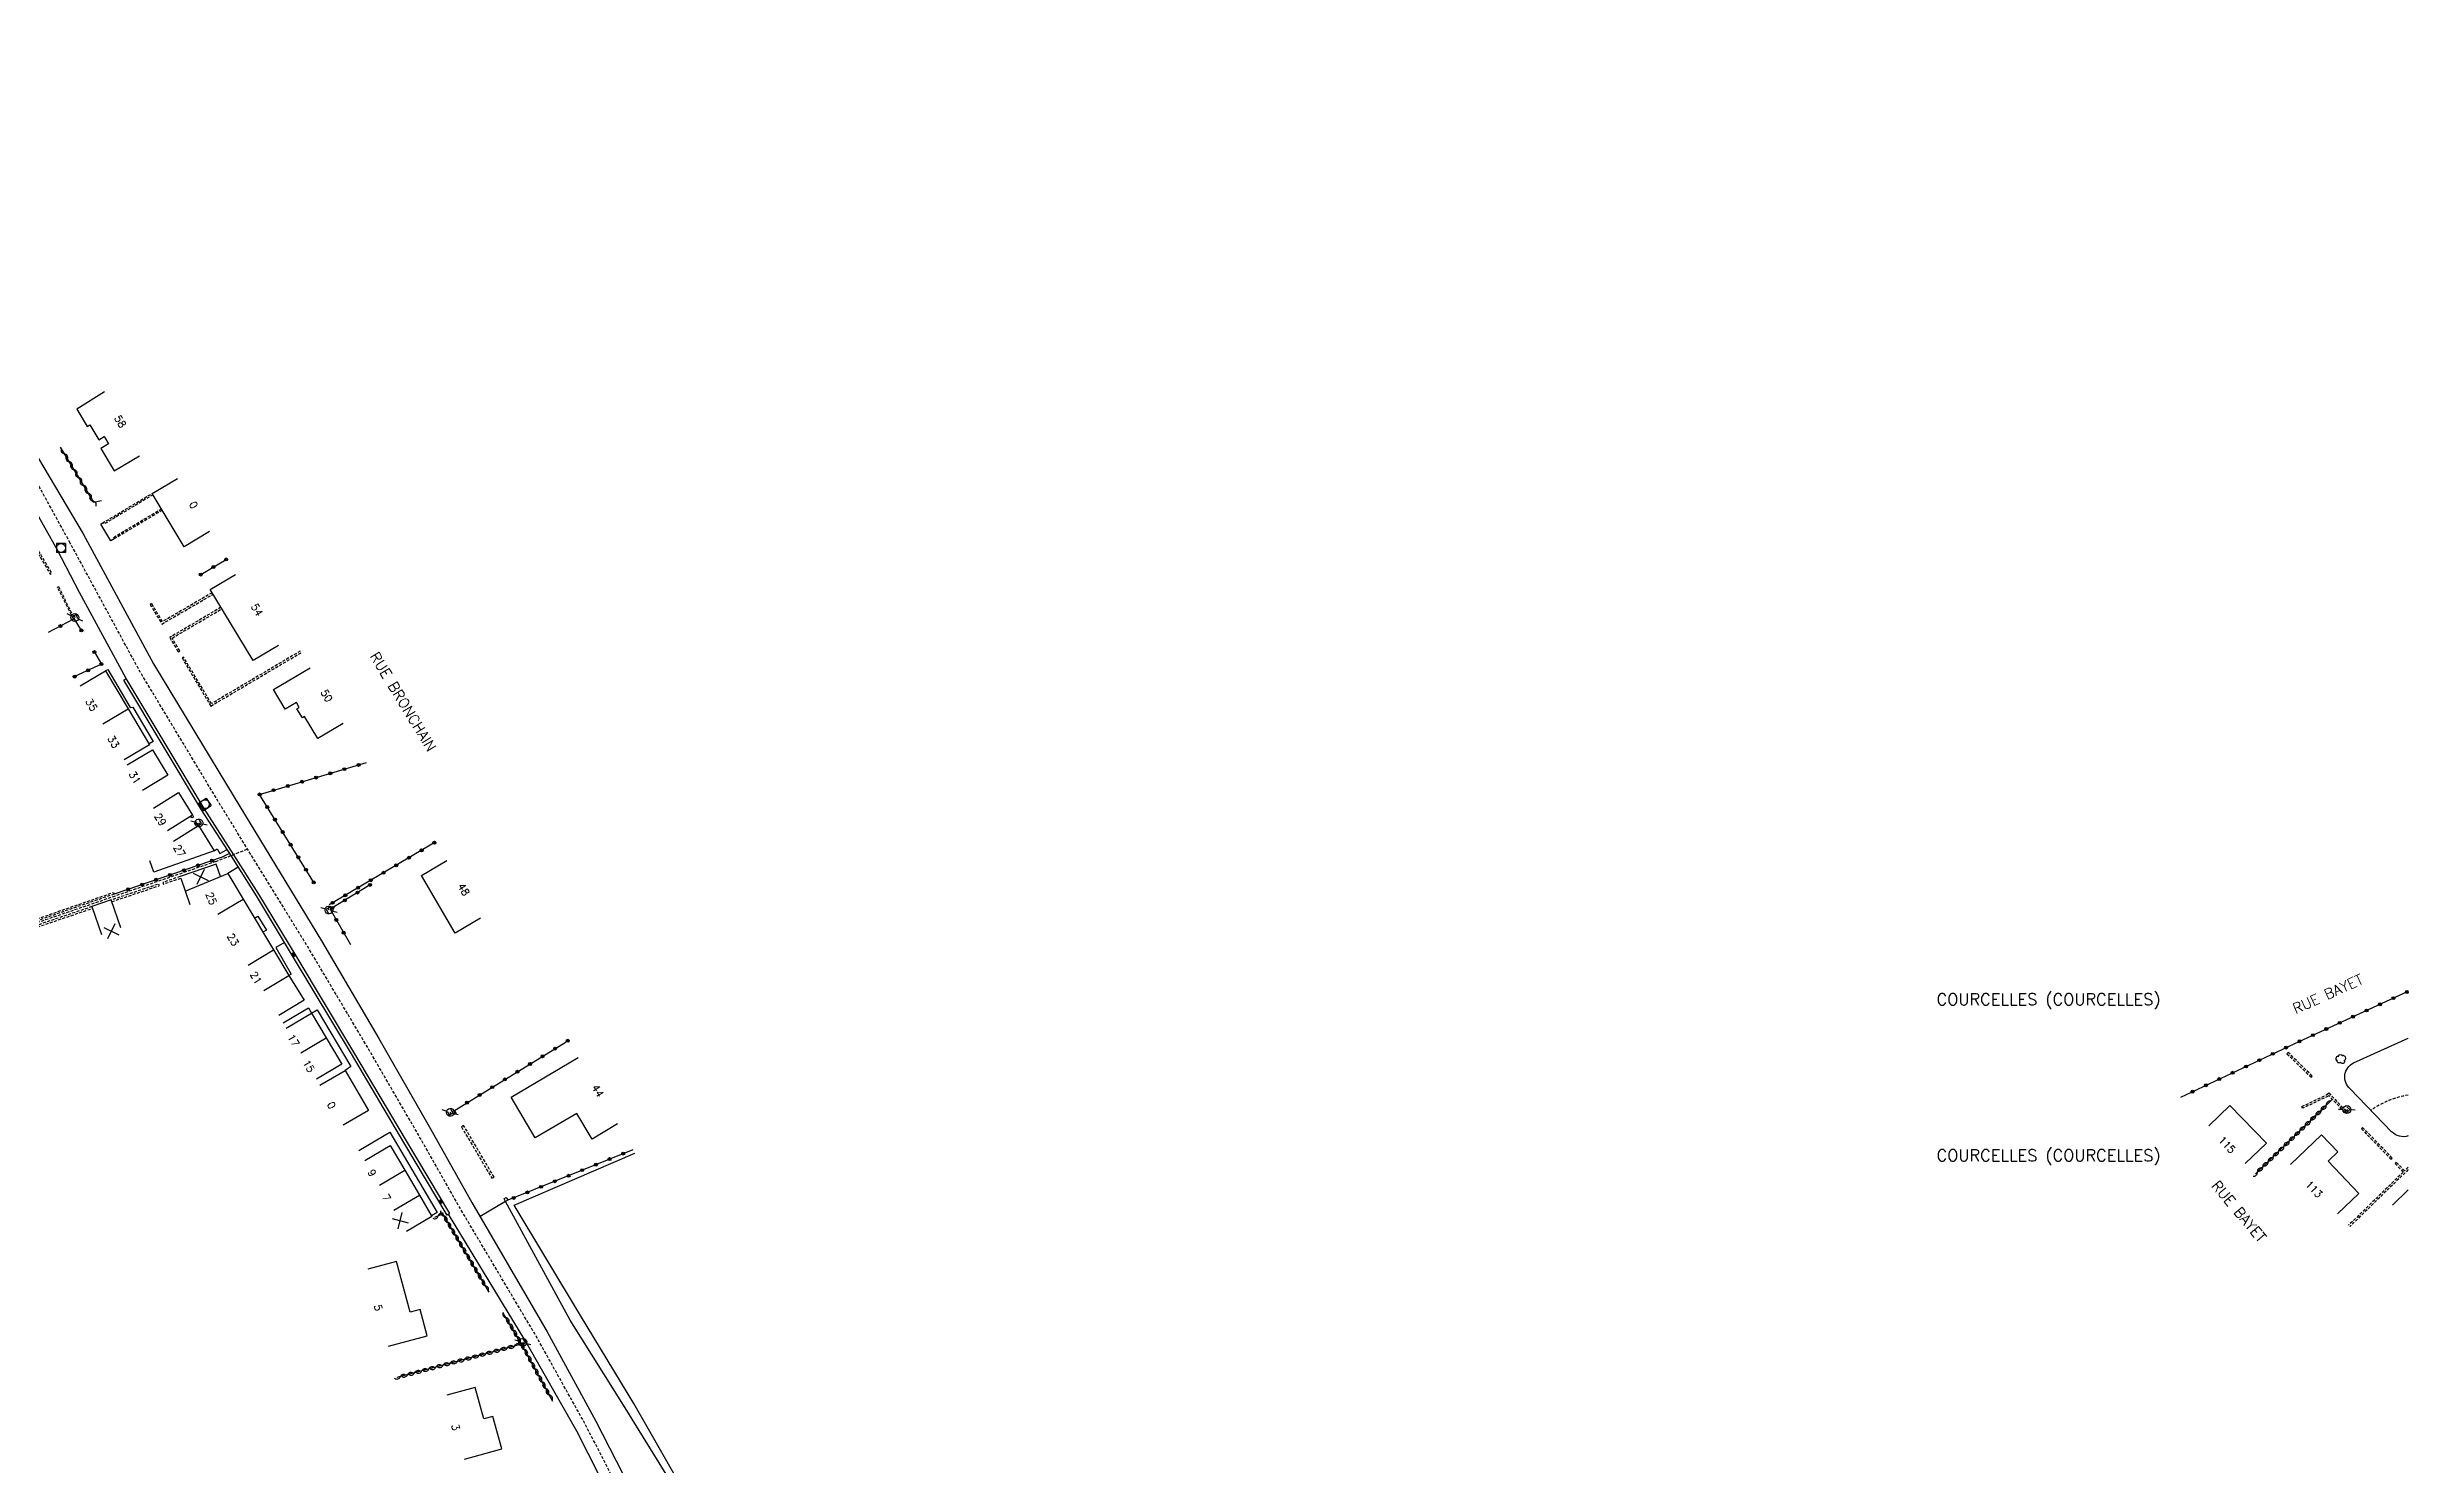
# Model space of a CAD drawing. Header units: millimetres. Extents: x 150000 to 151000, y 127999 to 129000.
# Drawn here: x 150600.4 to 151000.1, y 128183.8 to 128423.8 of the extents above; entities that cross this region are included whole.
import ezdxf
from ezdxf.enums import TextEntityAlignment as Align

# ---------------------------------------------------------------- set-up
doc = ezdxf.new("R2010")
doc.units = ezdxf.units.MM
doc.linetypes.add('DASHED', pattern=[0.75, 0.5, -0.25])
doc.layers.get('0').update_dxf_attribs({"linetype": 'CONTINUOUS'})
for name, color, linetype in [('W0001', 6, 'DASHED'), ('W0008', 7, 'CONTINUOUS'), ('W0100', 7, 'CONTINUOUS'), ('W0112', 1, 'DASHED'), ('W0300', 7, 'CONTINUOUS'), ('W0310', 3, 'CONTINUOUS'), ('W0322', 7, 'CONTINUOUS'), ('W0330', 7, 'CONTINUOUS'), ('W0334', 7, 'CONTINUOUS'), ('W0400', 7, 'CONTINUOUS'), ('W0420', 7, 'CONTINUOUS'), ('W0471', 7, 'CONTINUOUS'), ('W0980', 7, 'CONTINUOUS'), ('W0984', 7, 'CONTINUOUS'), ('W0989', 7, 'CONTINUOUS'), ('W0991', 7, 'CONTINUOUS'), ('W1102', 7, 'CONTINUOUS')]:
    doc.layers.add(name, color=color, linetype=linetype)
doc.styles.get("Standard").update_dxf_attribs({"font": 'romans.shx', "width": 0.85})

# ---------------------------------------------------------------- blocks, each defined once
blk = doc.blocks.new('t310o')
at = {"color": 0, "linetype": 'Continuous'}
for centre, start, end in [((-0.5, 0.38), 216.8699, 323.1304), ((0.5, -0.37), 36.8699, 143.1303)]:
    blk.add_arc(centre, 0.625, start, end, dxfattribs=at)
blk = doc.blocks.new('t991o')
at = {"color": 0, "linetype": 'Continuous'}
for p, q in [((-1, 1), (1, -1)), ((-1, -1), (1, 1))]:
    blk.add_line(p, q, dxfattribs=at)
blk = doc.blocks.new('t322o')
at = {"color": 0, "linetype": 'Continuous'}
for radius in [0.25, 0.15]:
    blk.add_circle((0, 0), radius, dxfattribs=at)
blk = doc.blocks.new('T420')
for p, q in [((0.75, 0.75), (-0.75, 0.75)), ((-0.75, 0.75), (-0.75, -0.75)), ((0.75, 0.75), (0.75, -0.75)), ((0.75, -0.75), (-0.75, -0.75))]:
    blk.add_line(p, q)
blk.add_ellipse((0, 0), major_axis=(-0.53, 0.53), ratio=1, start_param=3.926991, end_param=10.210176)
blk = doc.blocks.new('T471')
for p, q in [((-0.333334, 0.333334), (-0.333334, -0.333334)), ((-0.333334, 0.333334), (0.333334, 0.333334)), ((-0.333334, 0), (0, 0)), ((0.500001, 0.500001), (1.000002, 1.000002)), ((-0.500001, -0.500001), (-1.000002, -1.000002)), ((-0.333334, -0.333334), (0.333334, -0.333334))]:
    blk.add_line(p, q)
blk.add_ellipse((0, 0), major_axis=(0.471405, 0.471405), ratio=1, start_param=5.4977871438, end_param=11.780972451)
blk = doc.blocks.new('T300')
for p, q in [((-0.8, 0.51), (-0.86, 0.34)), ((-0.86, 0.34), (-0.86, 0.17)), ((-0.86, 0.17), (-0.74, 0.06)), ((-0.69, 0.63), (-0.8, 0.51)), ((-0.8, -0.06), (-0.74, 0.06)), ((-0.74, 0.06), (-0.69, 0.11)), ((-0.57, 0.69), (-0.69, 0.63)), ((-0.46, 0.69), (-0.57, 0.69)), ((-0.29, 0.63), (-0.46, 0.69)), ((-0.29, 0.63), (-0.17, 0.74)), ((-0.23, 0.57), (-0.29, 0.63)), ((-0.17, 0.74), (-0.06, 0.8)), ((-0.06, 0.8), (0.06, 0.8)), ((0.06, 0.8), (0.23, 0.74)), ((0.23, 0.74), (0.34, 0.63)), ((0.34, 0.63), (0.4, 0.51)), ((0.46, 0.46), (0.34, 0.46)), ((0.4, 0.51), (0.4, 0.46)), ((0.57, 0.4), (0.46, 0.46)), ((0.57, 0.4), (0.69, 0.29)), ((0.69, 0.29), (0.74, 0.17)), ((0.74, 0.06), (0.69, -0.17)), ((0.74, 0.17), (0.74, 0.06)), ((-0.8, -0.17), (-0.8, -0.06)), ((-0.8, -0.23), (-0.8, -0.17)), ((-0.74, -0.34), (-0.8, -0.23)), ((-0.69, -0.4), (-0.74, -0.34)), ((-0.51, -0.46), (-0.69, -0.4)), ((-0.4, -0.46), (-0.51, -0.46)), ((-0.4, -0.46), (-0.34, -0.46)), ((-0.34, -0.46), (-0.34, -0.4)), ((-0.34, -0.51), (-0.34, -0.46)), ((-0.29, -0.63), (-0.34, -0.51)), ((-0.17, -0.74), (-0.29, -0.63)), ((-0.06, -0.8), (-0.17, -0.74)), ((0.06, -0.8), (-0.06, -0.8)), ((0.17, -0.74), (0.06, -0.8)), ((0.23, -0.69), (0.17, -0.74)), ((0.29, -0.46), (0.23, -0.46)), ((0.29, -0.63), (0.23, -0.69)), ((0.46, -0.4), (0.29, -0.46)), ((0.34, -0.51), (0.29, -0.63)), ((0.34, -0.51), (0.34, -0.46)), ((0.57, -0.34), (0.46, -0.4)), ((0.63, -0.29), (0.57, -0.34)), ((0.69, -0.17), (0.63, -0.29))]:
    blk.add_line(p, q)
blk = doc.blocks.new('T400')
for p, q in [((-0.15, 0.3), (0.15, 0.3)), ((-0.15, -0.25), (-0.15, 0.3)), ((-0.15, 0.15), (0.15, 0.15)), ((-0.15, 0), (0.15, 0)), ((0.15, 0.3), (0.15, -0.25)), ((-0.15, -0.15), (0.15, -0.15)), ((-0.15, -0.25), (-0.15, -0.3)), ((-0.15, -0.3), (0.15, -0.3)), ((0.15, -0.3), (0.15, -0.25))]:
    blk.add_line(p, q)

msp = doc.modelspace()

# ---------------------------------------------------------------- linework, layer by layer
at = {"layer": 'W0001', "flags": 128}
for points in [[(150604.26, 128339.85), (150598.73, 128349.91), (150587.83, 128367.23), (150576.49, 128385.11)], [(150628.88, 128285.92), (150605.99, 128278.06), (150584.3, 128270.66), (150554.26, 128260.29), (150548.62, 128258.27), (150531.32, 128252.98)], [(150628.88, 128285.92), (150634.26, 128288.05)]]:
    msp.add_lwpolyline(points, dxfattribs=at)
for points in [[(150696.07, 128000), (150704.99, 128003.47), (150760.6, 128026.28, 0.319012), (150761.92, 128032.38), (150755.79, 128046.74), (150740.8, 128081.74), (150731.97, 128101.67), (150724.13, 128119.13), (150715.14, 128139.3), (150708.45, 128154.58), (150699.49, 128174.86), (150691.6, 128190.33), (150683.12, 128205.55), (150670.25, 128227.2), (150663.2, 128239.63), (150654.39, 128254.79), (150644.63, 128271.21), (150629.45, 128295.87), (150616.03, 128318.15), (150604.26, 128339.85)], [(151000, 128246.38, 0.114671), (150993.67, 128243.81, 1.246534)]]:
    msp.add_lwpolyline(points, format="xyb", dxfattribs=at)
at = {"layer": 'W0008', "flags": 128}
msp.add_lwpolyline([(150580.84, 128423.82), (150575.07, 128422.61, 0.134188), (150574.33, 128422.22, 0.075077), (150573.39, 128421.07, 0.086607), (150572.89, 128419.71, 0.104082), (150572.92, 128418.5), (150573.59, 128415.64), (150576.7, 128402.77), (150580.36, 128387.74, 0.01338), (150580.86, 128385.99, 0.01338), (150581.46, 128384.27, 0.019396), (150582.82, 128381.04, 0.038459), (150583.69, 128379.5), (150584.06, 128378.94), (150589.1, 128370.52), (150606.45, 128341.43)], format="xyb", dxfattribs=at)
msp.add_lwpolyline([(150602.05, 128338.79), (150596.41, 128348.81)], dxfattribs=at)
at = {"layer": 'W0008'}
for points in [[(150606.45, 128341.43), (150618.33, 128319.38), (150632.01, 128296.81), (150646.78, 128272.47), (150656.51, 128255.95), (150665.21, 128240.65), (150672.23, 128228.2), (150684.98, 128206.31), (150693.21, 128191.17), (150701.23, 128175.52)], [(150697.76, 128174.2), (150689.98, 128189.49), (150681.27, 128204.8), (150668.28, 128226.19), (150668.49, 128226.32), (150661.18, 128238.62), (150652.27, 128253.64), (150642.48, 128269.94), (150636.18, 128280.39), (150631.97, 128287.08), (150626.9, 128294.93), (150613.73, 128316.92), (150605.84, 128331.49), (150602.05, 128338.79)]]:
    msp.add_lwpolyline(points, dxfattribs=at)
msp.add_lwpolyline([(151000, 128239.46, -0.287832), (150997.18, 128240.18), (150990.15, 128247.45, -0.523078), (150990.7, 128251.84), (150999.97, 128256.03, -0.001948), (151000, 128256.04)], format="xyb", dxfattribs=at)
at = {"layer": 'W0100', "flags": 128}
for points in [[(150610.07, 128365.47), (150605.4, 128362.54), (150607.15, 128359.62), (150607.59, 128359.88), (150609.11, 128357.34), (150610, 128357.88), (150610.74, 128356.65), (150609.41, 128355.85), (150611.69, 128352.06), (150615.98, 128354.64)], [(150629.67, 128283.37), (150628.96, 128285.47), (150622.87, 128283.39)], [(150622.96, 128283.11), (150624.49, 128278.66)], [(150612.83, 128274.69), (150611.21, 128279.42), (150607.92, 128278.29), (150609.55, 128273.56)]]:
    msp.add_lwpolyline(points, dxfattribs=at)
at = {"layer": 'W0100'}
for points in [[(150627.82, 128341.81), (150623.53, 128339.24), (150618.15, 128348.25), (150622.44, 128350.81)], [(150639.49, 128322.53), (150635.21, 128319.95), (150627.97, 128331.97), (150632.25, 128334.55)], [(150605.94, 128315.66), (150610.23, 128318.22), (150614.06, 128311.8), (150617.69, 128305.7), (150613.39, 128303.15)], [(150650.47, 128309.29), (150646.17, 128306.74), (150643.93, 128310.5), (150643.57, 128310.28), (150642.64, 128311.8), (150643.03, 128312.03), (150642.54, 128312.85), (150640.62, 128311.71), (150638.64, 128315.04), (150644.86, 128318.73)], [(150613.9, 128302.31), (150618.2, 128304.86), (150620.77, 128300.54), (150616.47, 128297.98)], [(150618.33, 128294.96), (150622.58, 128297.59), (150624.95, 128293.76), (150620.7, 128291.13)], [(150621.74, 128289.39), (150625.99, 128292.02), (150628.61, 128287.76), (150618.41, 128284.14), (150617.74, 128286.02)], [(150673.71, 128276.34), (150669.4, 128273.82), (150663.7, 128283.56), (150668.01, 128286.08)], [(150623.71, 128280.93), (150630.94, 128283.89), (150633.52, 128279.58), (150638.69, 128270.98), (150641.28, 128266.65), (150643.85, 128262.43), (150639.57, 128259.83)], [(150640.82, 128257.7), (150645.12, 128260.26), (150647.59, 128256.09), (150650.25, 128251.62), (150645.95, 128249.07)], [(150696.9, 128241.49), (150692.6, 128238.93), (150690.02, 128243.27), (150682.98, 128239.11), (150678.9, 128246), (150690.21, 128252.73)], [(150646.5, 128248.05), (150650.82, 128250.56), (150654.77, 128243.78), (150650.45, 128241.26)], [(150972.41, 128234.78), (150975.99, 128238.26), (150969.8, 128244.63), (150966.22, 128241.15)], [(150654.12, 128235.28), (150658.42, 128237.82), (150660.89, 128233.64), (150663.35, 128229.43), (150665.47, 128225.84), (150661.16, 128223.3)], [(150988.04, 128226.27), (150991.65, 128229.72), (150986.41, 128235.2), (150988.06, 128236.78), (150985.31, 128239.66), (150980.05, 128234.62)], [(150997.33, 128227.72), (151000, 128230.35)], [(150658.14, 128203.84), (150664.68, 128205.6), (150663.48, 128210.07), (150661.77, 128209.61), (150659.47, 128218.21), (150654.64, 128216.92)], [(150670.98, 128184.73), (150677.3, 128186.48), (150675.78, 128191.97), (150674.28, 128191.55), (150672.81, 128196.87), (150667.99, 128195.54)]]:
    msp.add_lwpolyline(points, dxfattribs=at)
at = {"layer": 'W0112', "flags": 128}
for points in [[(150618.28, 128348.03), (150609.99, 128343.08), (150609.85, 128343.32), (150618.13, 128348.27), (150618.15, 128348.25)], [(150619.84, 128345.42), (150611.72, 128340.57), (150611.58, 128340.81), (150619.7, 128345.66)], [(150611.69, 128280.41), (150594.37, 128274.42), (150594.27, 128274.71), (150611.6, 128280.7), (150611.69, 128280.41)], [(150611.3, 128279.13), (150619.34, 128281.84), (150619.25, 128282.13), (150611.21, 128279.42)], [(150622.87, 128283.39), (150619.94, 128282.4), (150620.04, 128282.12), (150622.96, 128283.11)], [(150607.92, 128278.29), (150583.16, 128269.86), (150583.26, 128269.58), (150608.02, 128278)]]:
    msp.add_lwpolyline(points, dxfattribs=at)
msp.add_lwpolyline([(150598.07, 128339.92), (150597.81, 128339.77), (150600.88, 128334.61), (150601.14, 128334.77)], close=True, dxfattribs=at)
at = {"layer": 'W0112'}
for points in [[(150602.26, 128332.5), (150604.95, 128327.08), (150604.79, 128326.98), (150602.1, 128332.41)], [(150979.45, 128253.38), (150983.52, 128249.39), (150983.73, 128249.6), (150979.67, 128253.6)], [(150989.31, 128243.4), (150986.54, 128246.32), (150986.41, 128246.2), (150982.13, 128244.16), (150982, 128244.43), (150986.23, 128246.45), (150986.54, 128246.75), (150989.53, 128243.6)], [(150669.57, 128243.3), (150669.19, 128243.09), (150668.92, 128243.58), (150669.3, 128243.79)], [(150670.48, 128240.99), (150675.63, 128232.28), (150676, 128232.5), (150670.85, 128241.21)], [(150997.29, 128235.72), (150992.27, 128240.89), (150992.06, 128240.68), (150997.07, 128235.51)], [(150678.34, 128228.56), (150677.94, 128228.35), (150677.67, 128228.83), (150678.07, 128229.04)]]:
    msp.add_lwpolyline(points, close=True, dxfattribs=at)
for points in [[(150628.28, 128331.44), (150619.87, 128326.55), (150618.02, 128329.63), (150617.77, 128329.47), (150619.76, 128326.14), (150628.44, 128331.19)], [(150629.77, 128328.98), (150621.1, 128323.87), (150622.54, 128321.43), (150622.8, 128321.58), (150621.51, 128323.77), (150629.93, 128328.72)], [(150643.19, 128321.56), (150628.16, 128312.66), (150623.43, 128320.55), (150623.18, 128320.4), (150628.05, 128312.25), (150643.34, 128321.3)], [(150624.95, 128293.76), (150625.11, 128293.46), (150624.85, 128293.32), (150624.69, 128293.6)], [(150625.99, 128292.02), (150625.57, 128292.71), (150625.32, 128292.56), (150625.74, 128291.87)], [(151000, 128234.16), (150999.37, 128233.55), (150997.97, 128235), (150997.75, 128234.79), (150999.15, 128233.34), (150989.89, 128224.34)], [(151000, 128233.75), (150990.1, 128224.12)]]:
    msp.add_lwpolyline(points, dxfattribs=at)
at = {"layer": 'W0310', "flags": 128}
msp.add_lwpolyline([(150602.58, 128356.09), (150608.2, 128346.79), (150609.54, 128347.08)], dxfattribs=at)
at = {"layer": 'W0310'}
for points in [[(150987.16, 128245.66), (150974.11, 128233.02)], [(150675.16, 128213), (150667.31, 128226.25), (150665.92, 128225.66)], [(150685.95, 128194.5), (150680.65, 128204.21), (150677.56, 128209.47)], [(150680.65, 128204.21), (150659.56, 128198.54)]]:
    msp.add_lwpolyline(points, dxfattribs=at)
at = {"layer": 'W0322'}
for points in [[(150626.35, 128334.52), (150630.65, 128337.08)], [(150604.8, 128326.97), (150600.55, 128324.7)], [(150606.15, 128325.06), (150604.95, 128327.08)], [(150608.35, 128321.4), (150609.54, 128319.36), (150605, 128317.24)], [(150645.48, 128282.39), (150636.3, 128297.29), (150654.39, 128302.68)], [(150666.15, 128289.26), (150648.06, 128278.57)], [(150655.01, 128281.97), (150648.24, 128277.84), (150651.69, 128271.87)], [(150961.49, 128246.02), (150980.69, 128255.07), (151000, 128263.95)], [(150669.3, 128243.79), (150688.5, 128255.59)], [(150699.49, 128237.13), (150678.34, 128228.56)]]:
    msp.add_lwpolyline(points, dxfattribs=at)
at = {"layer": 'W0322', "flags": 128}
msp.add_lwpolyline([(150629.96, 128286.66), (150611.69, 128280.41)], dxfattribs=at)
at = {"layer": 'W0330'}
msp.add_lwpolyline([(150797.78, 128076.34), (150772.36, 128070.17), (150761.22, 128089.96), (150748.75, 128111.19), (150739.41, 128126.74), (150728.19, 128145.31), (150718.65, 128161.47), (150708.45, 128178.75), (150699.68, 128194.14), (150690.6, 128209.06), (150679.42, 128227.75), (150699.83, 128236.56)], dxfattribs=at)
at = {"layer": 'W0334'}
for points in [[(150611.72, 128340.57), (150611.15, 128340.25), (150609.46, 128343.06), (150609.85, 128343.32)], [(150610.23, 128318.22), (150610.62, 128318.46), (150614.43, 128312.01), (150614.83, 128312.08), (150618.29, 128306.23), (150617.62, 128305.83)], [(150668.28, 128226.19), (150668.06, 128226.06), (150660.75, 128238.36), (150651.84, 128253.38), (150642.05, 128269.68), (150635.76, 128280.13), (150631.55, 128286.81), (150626.47, 128294.66), (150613.31, 128316.66), (150613.31, 128316.66), (150613.73, 128316.92)], [(150628.61, 128287.76), (150629.14, 128288.06), (150629.6, 128287.3), (150630.81, 128287.95)], [(150631.23, 128287.31), (150629.96, 128286.66)], [(150632.69, 128284.99), (150630.94, 128283.89)], [(150635.46, 128276.34), (150636, 128276.67), (150637.45, 128274.31), (150636.88, 128273.98)], [(150640.53, 128272.21), (150639.04, 128271.37), (150641.68, 128266.88), (150641.28, 128266.65)], [(150640.29, 128258.6), (150644.61, 128261.17), (150645.12, 128260.26), (150646.06, 128260.82), (150651.77, 128251.19), (150650.82, 128250.56)], [(150653.1, 128237), (150658.37, 128240.1), (150666.34, 128226.5), (150665.41, 128225.95)], [(150752.97, 128061.08), (150754.12, 128063.17), (150770.76, 128069.37), (150760.58, 128088.54), (150747.08, 128110.09), (150738.12, 128125.89), (150727.13, 128144.52), (150717.65, 128160.96), (150707.49, 128178.35), (150698.19, 128193.39), (150688.86, 128208.28), (150677.94, 128228.35), (150673.62, 128225.83)]]:
    msp.add_lwpolyline(points, dxfattribs=at)
at = {"layer": 'W1102'}
for p, q in [((150609.77, 128309.24), (150614.06, 128311.8)), ((150629.22, 128277.01), (150633.52, 128279.58)), ((150634.4, 128268.4), (150638.69, 128270.98)), ((150637, 128264.08), (150641.28, 128266.65)), ((150643.3, 128253.54), (150647.59, 128256.09)), ((150656.58, 128231.1), (150660.89, 128233.64)), ((150659.03, 128226.91), (150663.35, 128229.43))]:
    msp.add_line(p, q, dxfattribs=at)

# ---------------------------------------------------------------- block references
at = {"layer": 'W0300', "rotation": 25.2345643097582}
msp.add_blockref('T300', (150988.67, 128252.47), dxfattribs=at)
at = {"layer": 'W0310'}
for p, rotation in [((150603.27, 128354.96), 301.0987287740355), ((150604.07, 128353.62), 301.0987287740355), ((150604.88, 128352.29), 301.0987287740355), ((150605.68, 128350.95), 301.0987287740355), ((150606.49, 128349.61), 301.0987287740355), ((150607.3, 128348.28), 301.0987287740355), ((150608.1, 128346.94), 301.0987287740355), ((150985.22, 128243.78), 224.108441730111), ((150986.12, 128244.65), 224.108441730111), ((150980.74, 128239.43), 224.108441730111), ((150981.63, 128240.3), 224.108441730111), ((150982.53, 128241.17), 224.108441730111), ((150983.43, 128242.04), 224.108441730111), ((150984.33, 128242.91), 224.108441730111), ((150977.15, 128235.95), 224.108441730111), ((150978.04, 128236.82), 224.108441730111), ((150978.94, 128237.69), 224.108441730111), ((150979.84, 128238.56), 224.108441730111), ((150974.45, 128233.34), 224.108441730111), ((150975.35, 128234.21), 224.108441730111), ((150976.25, 128235.08), 224.108441730111), ((150666.53, 128225.92), 203.129021857894), ((150667.51, 128225.91), 120.634904843246), ((150668.15, 128224.83), 120.634904843246), ((150668.79, 128223.76), 120.634904843246), ((150669.43, 128222.68), 120.634904843246), ((150670.06, 128221.61), 120.634904843246), ((150670.7, 128220.53), 120.634904843246), ((150671.34, 128219.45), 120.634904843246), ((150671.97, 128218.38), 120.634904843246), ((150672.61, 128217.3), 120.634904843246), ((150673.25, 128216.23), 120.634904843246), ((150673.88, 128215.15), 120.634904843246), ((150674.52, 128214.08), 120.634904843246), ((150678.03, 128208.68), 120.34101658931), ((150678.66, 128207.6), 120.34101658931), ((150679.44, 128203.88), 195.038404672552), ((150679.29, 128206.53), 120.34101658931), ((150679.92, 128205.45), 120.34101658931), ((150680.55, 128204.37), 120.34101658931), ((150664.96, 128199.99), 195.038404672552), ((150666.16, 128200.31), 195.038404672552), ((150667.37, 128200.64), 195.038404672552), ((150668.58, 128200.96), 195.038404672552), ((150669.78, 128201.29), 195.038404672552), ((150670.99, 128201.61), 195.038404672552), ((150672.2, 128201.93), 195.038404672552), ((150673.41, 128202.26), 195.038404672552), ((150674.61, 128202.58), 195.038404672552), ((150675.82, 128202.91), 195.038404672552), ((150677.03, 128203.23), 195.038404672552), ((150678.23, 128203.56), 195.038404672552), ((150681.16, 128203.27), 118.619141314451), ((150681.76, 128202.18), 118.619141314451), ((150682.35, 128201.08), 118.619141314451), ((150682.95, 128199.98), 118.619141314451), ((150660.13, 128198.69), 195.038404672552), ((150661.33, 128199.02), 195.038404672552), ((150662.54, 128199.34), 195.038404672552), ((150663.75, 128199.66), 195.038404672552), ((150683.55, 128198.88), 118.619141314451), ((150684.15, 128197.79), 118.619141314451), ((150684.75, 128196.69), 118.619141314451), ((150685.35, 128195.59), 118.619141314451)]:
    msp.add_blockref('t310o', p, dxfattribs=dict(at, rotation=rotation))
at = {"layer": 'W0322'}
for p, rotation in [((150630.65, 128337.08), 30.6871135274652), ((150626.35, 128334.52), 30.6871135274652), ((150628.5, 128335.8), 30.6871135274652), ((150602.59, 128325.79), 208.196960174064), ((150606.15, 128325.06), 120.678988601363), ((150608.35, 128321.4), 300.330819624955), ((150605.01, 128317.24), 205.068924896703), ((150607.28, 128318.3), 205.068924896703), ((150609.54, 128319.36), 205.068924896703), ((150645.88, 128300.15), 16.59367397356669), ((150648.28, 128300.86), 16.59367397356669), ((150650.67, 128301.57), 16.59367397356669), ((150653.07, 128302.29), 16.59367397356669), ((150636.3, 128297.29), 16.59367397356669), ((150638.69, 128298.01), 16.59367397356669), ((150641.09, 128298.72), 16.59367397356669), ((150643.49, 128299.43), 16.59367397356669), ((150637.61, 128295.16), 121.645316961503), ((150638.92, 128293.03), 121.645316961503), ((150640.23, 128290.91), 121.645316961503), ((150641.55, 128288.78), 121.645316961503), ((150665.89, 128289.1), 210.568174496356), ((150623.52, 128284.46), 198.8757961452121), ((150625.89, 128285.27), 198.8757961452121), ((150628.25, 128286.07), 198.8757961452121), ((150642.86, 128286.65), 121.645316961503), ((150644.17, 128284.52), 121.645316961503), ((150657.28, 128284.02), 210.568174496356), ((150659.43, 128285.29), 210.568174496356), ((150661.59, 128286.56), 210.568174496356), ((150663.74, 128287.83), 210.568174496356), ((150614.06, 128281.22), 198.8757961452121), ((150616.43, 128282.03), 198.8757961452121), ((150618.79, 128282.84), 198.8757961452121), ((150621.16, 128283.65), 198.8757961452121), ((150645.48, 128282.39), 121.645316961503), ((150650.82, 128280.2), 210.568174496356), ((150652.88, 128280.67), 211.408456429872), ((150652.98, 128281.48), 210.568174496356), ((150655.01, 128281.97), 211.408456429872), ((150655.13, 128282.75), 210.568174496356), ((150648.61, 128278.06), 211.408456429872), ((150648.67, 128278.93), 210.568174496356), ((150649.28, 128276.04), 300.042491176855), ((150650.74, 128279.36), 211.408456429872), ((150650.53, 128273.88), 300.042491176855), ((150992.93, 128260.7), 24.6896264095194), ((150995.2, 128261.74), 24.6896264095194), ((150997.48, 128262.79), 24.6896264095194), ((150999.75, 128263.83), 24.6896264095194), ((150983.85, 128256.52), 24.6896264095194), ((150986.12, 128257.57), 24.6896264095194), ((150988.39, 128258.61), 24.6896264095194), ((150990.66, 128259.66), 24.6896264095194), ((150684.21, 128252.95), 31.573911945038), ((150686.34, 128254.26), 31.573911945038), ((150688.47, 128255.57), 31.573911945038), ((150974.79, 128252.29), 25.2345643097581), ((150977.05, 128253.36), 25.2345643097581), ((150979.31, 128254.42), 25.2345643097581), ((150981.58, 128255.48), 24.6896264095194), ((150677.82, 128249.02), 31.573911945038), ((150679.95, 128250.33), 31.573911945038), ((150682.08, 128251.64), 31.573911945038), ((150965.74, 128248.03), 25.2345643097581), ((150968, 128249.09), 25.2345643097581), ((150970.26, 128250.16), 25.2345643097581), ((150972.53, 128251.22), 25.2345643097581), ((150671.43, 128245.1), 31.573911945038), ((150673.56, 128246.41), 31.573911945038), ((150675.69, 128247.72), 31.573911945038), ((150963.48, 128246.96), 25.2345643097581), ((150697.86, 128236.47), 202.055456257593), ((150688.6, 128232.72), 202.055456257593), ((150690.91, 128233.66), 202.055456257593), ((150693.23, 128234.6), 202.055456257593), ((150695.55, 128235.53), 202.055456257593), ((150679.33, 128228.96), 202.055456257593), ((150681.64, 128229.9), 202.055456257593), ((150683.96, 128230.84), 202.055456257593), ((150686.28, 128231.78), 202.055456257593)]:
    msp.add_blockref('t322o', p, dxfattribs=dict(at, rotation=rotation))
at = {"layer": 'W0400'}
for p, rotation in [((150626.28, 128295.49), 212.88752805814), ((150642.05, 128270.14), 210.991553110619), ((150667.03, 128228.33), 210.718510108418)]:
    msp.add_blockref('T400', p, dxfattribs=dict(at, rotation=rotation))
at = {"layer": 'W0420'}
for p, rotation in [((150602.69, 128339.02), 359.96724), ((150627.05, 128295.62), 122.88752805814)]:
    msp.add_blockref('T420', p, dxfattribs=dict(at, rotation=rotation))
at = {"layer": 'W0471'}
for p, rotation in [((150605.05, 128327.26), 290.485604203767), ((150626.03, 128292.46), 122.88752805814), ((150648.05, 128277.72), 300.042491176855), ((150668.58, 128243.47), 118.457958476888), ((150989.61, 128243.92), 134.153414635558), ((150680.87, 128204.52), 119.644020629597)]:
    msp.add_blockref('T471', p, dxfattribs=dict(at, rotation=rotation))
at = {"layer": 'W0991'}
for p, rotation in [((150626.33, 128283.32), 288.8612888220136), ((150611.19, 128274.12), 288.9679066242759), ((150660.1, 128225.1), 30.58756275806485)]:
    msp.add_blockref('t991o', p, dxfattribs=dict(at, rotation=rotation))

# ---------------------------------------------------------------- texts
at = {"layer": 'W0980'}
for p in [(150939.1, 128262.45), (150939.1, 128236.02)]:
    msp.add_text('COURCELLES (COURCELLES)', height=2, dxfattribs=at).set_placement(p, align=Align.MIDDLE)
at = {"layer": 'W0984'}
msp.add_text('58', height=1.25, rotation=301.0895, dxfattribs=at).set_placement((150612.72, 128360.44), align=Align.MIDDLE)
at = {"layer": 'W0989'}
for s, rotation, p in [('RUE BRONCHAIN', 301.2522, (150660.61, 128312.99)), ('RUE BAYET', 24.2889, (150986.39, 128263.51)), ('RUE BAYET', 310.1897, (150971.34, 128226.66))]:
    msp.add_text(s, height=1.75, rotation=rotation, dxfattribs=at).set_placement(p, align=Align.MIDDLE)
at = {"layer": 'W0991'}
for s, rotation, p in [('0', 300.8643, (150625.13, 128346.31)), ('54', 301.0888, (150635.87, 128328.54)), ('35', 300.8255, (150607.85, 128312.45)), ('50', 300.6845, (150647.66, 128314.01)), ('33', 300.7431, (150611.58, 128306.19)), ('31', 300.7179, (150615.19, 128300.15)), ('29', 301.7814, (150619.51, 128293.04)), ('27', 301.5448, (150622.77, 128287.72)), ('25', 292.2263, (150628.14, 128279.66)), ('48', 300.3368, (150670.86, 128281.21)), ('23', 301.0152, (150631.81, 128272.71)), ('21', 300.9867, (150635.7, 128266.24)), ('17', 300.7084, (150642.06, 128255.62)), ('15', 300.6832, (150644.62, 128251.3)), ('0', 300.2361, (150648.47, 128244.65)), ('44', 300.7569, (150693.55, 128247.11)), ('115', 314.1568, (150969.31, 128237.96)), ('9', 300.534, (150655.35, 128233.19)), ('7', 300.3398, (150657.8, 128229)), ('113', 313.7339, (150984.04, 128230.44)), ('5', 284.986, (150656.39, 128210.38)), ('3', 285.4723, (150669.49, 128190.13))]:
    msp.add_text(s, height=1.25, rotation=rotation, dxfattribs=at).set_placement(p, align=Align.MIDDLE)

doc.saveas('drawing.dxf')
